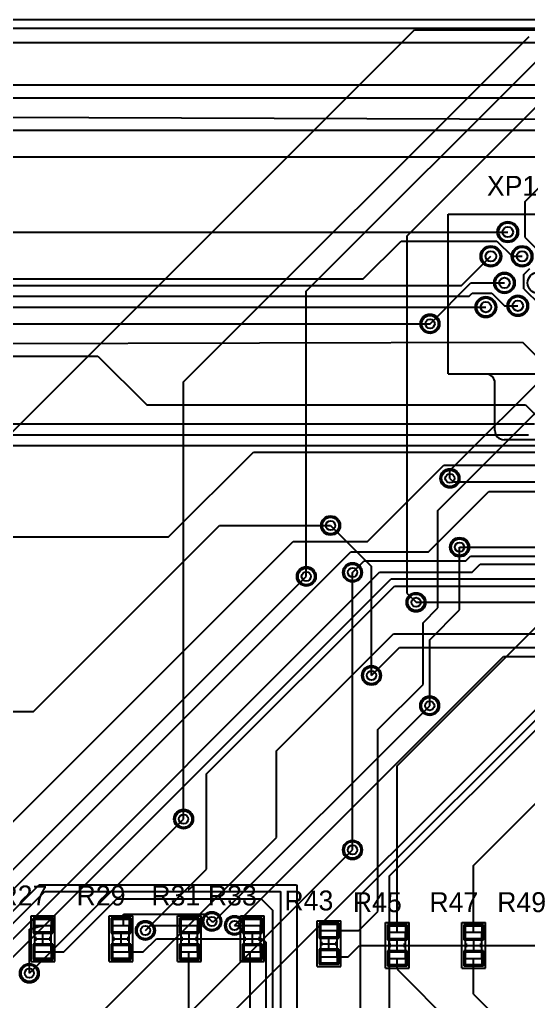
# Model space of a CAD drawing. Header units: millimetres. Extents: x 26 to 338, y 26 to 225.
# Drawn here: x 130.6 to 169.4, y 149.5 to 224.5 of the extents above; entities that cross this region are included whole.
import ezdxf

# ---------------------------------------------------------------- set-up
doc = ezdxf.new("R2010")
doc.units = ezdxf.units.MM
for name, color, linetype in [('BottomLayer', 5, 'Continuous'), ('BottomSolder', 6, 'Continuous'), ('Mechanical13', 56, 'Continuous'), ('Mechanical15', 56, 'Continuous'), ('MultiLayer', 9, 'Continuous'), ('PadHoleLayer', 156, 'Continuous'), ('TopLayer', 1, 'Continuous'), ('TopOverlay', 2, 'Continuous'), ('TopPaste', 8, 'Continuous'), ('TopSolder', 216, 'Continuous'), ('ViaHoleLayer', 16, 'Continuous')]:
    doc.layers.add(name, color=color, linetype=linetype)

msp = doc.modelspace()

# ---------------------------------------------------------------- linework, layer by layer
at = {"layer": 'BottomLayer'}
for p, q in [((90.83, 223.876), (229.718, 223.876)), ((96.469, 222.783), (173.389, 222.783)), ((129.923, 219.555), (173.274, 219.555)), ((95.072, 218.567), (174.117, 218.567)), ((117.907, 217.119), (173.685, 216.916)), ((123.292, 216.078), (177.228, 216.078)), ((119.736, 214.046), (184.582, 214.046)), ((169.164, 210.642), (171.567, 213.046)), ((169.164, 207.9), (169.164, 210.642)), ((110.642, 208.305), (167.843, 208.305)), ((169.164, 207.9), (170.602, 206.462)), ((156.794, 204.724), (159.69, 207.62)), ((159.69, 207.62), (167.006, 207.62)), ((167.006, 207.62), (168.174, 206.451)), ((164.313, 204.216), (166.548, 206.451)), ((168.174, 206.451), (168.935, 206.451)), ((169.078, 205.07), (169.519, 205.511)), ((169.078, 203.973), (169.078, 205.07)), ((83.261, 204.724), (156.794, 204.724)), ((87.046, 204.216), (164.313, 204.216)), ((100.051, 203.403), (164.887, 203.403)), ((164.887, 203.403), (165.125, 203.642)), ((165.125, 203.642), (166.613, 203.642)), ((166.613, 203.642), (167.588, 202.667)), ((169.078, 203.973), (170.307, 202.744)), ((100.66, 202.565), (166.167, 202.565)), ((167.588, 202.667), (168.605, 202.667)), ((105.08, 201.295), (161.9, 201.295)), ((78.562, 199.644), (168.961, 199.898)), ((168.961, 199.898), (170.155, 198.704)), ((80.086, 198.831), (136.525, 198.831)), ((136.525, 198.831), (140.259, 195.097)), ((140.259, 195.097), (169.189, 195.097)), ((169.189, 195.097), (170.764, 193.523)), ((90.399, 193.65), (169.873, 193.65)), ((69.113, 192.811), (169.425, 192.811)), ((73.727, 191.989), (173.838, 191.989)), ((141.935, 185.014), (148.407, 191.485)), ((148.407, 191.485), (174.121, 191.485)), ((157.124, 184.658), (162.966, 190.5)), ((162.966, 190.5), (177.114, 190.5)), ((163.424, 189.484), (163.703, 189.205)), ((163.703, 189.205), (177.932, 189.205)), ((161.773, 183.871), (166.387, 188.485)), ((166.387, 188.485), (176.554, 188.485)), ((131.623, 171.679), (145.821, 185.877)), ((145.821, 185.877), (154.305, 185.877)), ((95.758, 185.014), (141.935, 185.014)), ((122.225, 155.448), (151.435, 184.658)), ((151.435, 184.658), (157.124, 184.658)), ((124.856, 152.872), (155.854, 183.871)), ((155.854, 183.871), (161.773, 183.871)), ((164.16, 184.226), (210.676, 184.226)), ((155.981, 182.296), (156.878, 183.192)), ((156.878, 183.192), (164.648, 183.192)), ((164.648, 183.192), (164.993, 183.536)), ((164.993, 183.536), (212.009, 183.536)), ((98.577, 122.86), (158.039, 182.321)), ((158.039, 182.321), (165.125, 182.321)), ((165.125, 182.321), (165.735, 182.931)), ((165.735, 182.931), (219.431, 182.931)), ((116.154, 139.04), (158.928, 181.813)), ((124.054, 153.594), (152.451, 181.991)), ((158.928, 181.813), (177.931, 181.813)), ((144.831, 166.903), (159.182, 181.254)), ((159.182, 181.254), (179.213, 181.254)), ((160.833, 180.01), (180.086, 180.01)), ((150.165, 168.656), (159.11, 177.601)), ((159.11, 177.601), (184.791, 177.601)), ((157.429, 174.422), (159.563, 176.555)), ((159.563, 176.555), (194.107, 176.555)), ((146.964, 155.321), (167.513, 175.87)), ((167.513, 175.87), (192.98, 175.87)), ((146.431, 148.285), (173.381, 175.235)), ((156.591, 157.645), (173.571, 174.625)), ((158.801, 159.106), (173.685, 173.99)), ((145.39, 155.626), (161.874, 172.11)), ((107.036, 171.679), (131.623, 171.679)), ((150.165, 162.027), (150.165, 168.656)), ((144.831, 159.614), (144.831, 166.903)), ((131.293, 151.663), (143.078, 163.449)), ((120.472, 132.334), (150.165, 162.027)), ((137.693, 142.799), (155.981, 161.087)), ((140.157, 154.94), (144.831, 159.614)), ((158.801, 131.089), (158.801, 159.106)), ((156.591, 131.089), (156.591, 157.645)), ((145.237, 155.626), (145.39, 155.626))]:
    msp.add_line(p, q, dxfattribs=at)
for centre, radius in [((167.843, 208.305), 0.7), ((166.548, 206.451), 0.7), ((168.935, 206.451), 0.7), ((167.589, 204.419), 0.7), ((168.605, 202.667), 0.7), ((166.167, 202.565), 0.7), ((161.9, 201.295), 0.635), ((163.424, 189.484), 0.635), ((154.305, 185.877), 0.635), ((164.16, 184.226), 0.635), ((152.451, 181.991), 0.635), ((155.981, 182.296), 0.635), ((160.833, 180.01), 0.635), ((157.429, 174.422), 0.635), ((161.874, 172.11), 0.635), ((143.078, 163.449), 0.635), ((155.981, 161.087), 0.635), ((145.237, 155.626), 0.635), ((140.157, 154.94), 0.635), ((146.964, 155.321), 0.635), ((131.293, 151.663), 0.635)]:
    msp.add_circle(centre, radius, dxfattribs=at)
at = {"layer": 'BottomSolder'}
for centre, radius in [((167.843, 208.305), 0.802), ((166.548, 206.451), 0.802), ((168.935, 206.451), 0.802), ((167.589, 204.419), 0.802), ((170.155, 204.419), 0.802), ((166.167, 202.565), 0.802), ((168.605, 202.667), 0.802), ((161.9, 201.295), 0.737), ((163.424, 189.484), 0.737), ((154.305, 185.877), 0.737), ((164.16, 184.226), 0.737), ((152.451, 181.991), 0.737), ((155.981, 182.296), 0.737), ((160.833, 180.01), 0.737), ((157.429, 174.422), 0.737), ((161.874, 172.11), 0.737), ((143.078, 163.449), 0.737), ((155.981, 161.087), 0.737), ((145.237, 155.626), 0.737), ((146.964, 155.321), 0.737), ((140.157, 154.94), 0.737), ((131.293, 151.663), 0.737)]:
    msp.add_circle(centre, radius, dxfattribs=at)
at = {"layer": 'Mechanical13'}
for p, q in [((131.706, 153.305), (131.706, 155.305)), ((131.706, 155.305), (132.956, 155.305)), ((132.956, 153.305), (132.956, 155.305)), ((137.675, 153.305), (137.675, 155.305)), ((137.675, 155.305), (138.925, 155.305)), ((138.925, 153.305), (138.925, 155.305)), ((142.882, 153.305), (142.882, 155.305)), ((142.882, 155.305), (144.132, 155.305)), ((144.132, 153.305), (144.132, 155.305)), ((147.708, 153.305), (147.708, 155.305)), ((147.708, 155.305), (148.958, 155.305)), ((148.958, 153.305), (148.958, 155.305)), ((153.55, 152.924), (153.55, 154.924)), ((153.55, 154.924), (154.8, 154.924)), ((154.8, 152.924), (154.8, 154.924)), ((158.773, 152.797), (158.773, 154.797)), ((158.773, 154.797), (160.023, 154.797)), ((160.023, 152.797), (160.023, 154.797)), ((164.615, 152.797), (164.615, 154.797)), ((164.615, 154.797), (165.865, 154.797)), ((165.865, 152.797), (165.865, 154.797)), ((131.706, 153.305), (132.956, 153.305)), ((137.675, 153.305), (138.925, 153.305)), ((142.882, 153.305), (144.132, 153.305)), ((147.708, 153.305), (148.958, 153.305)), ((153.55, 152.924), (154.8, 152.924)), ((158.773, 152.797), (160.023, 152.797)), ((164.615, 152.797), (165.865, 152.797))]:
    msp.add_line(p, q, dxfattribs=at)
at = {"layer": 'Mechanical15'}
for p, q in [((131.431, 152.555), (131.431, 156.055)), ((131.431, 156.055), (133.231, 156.055)), ((133.231, 152.555), (133.231, 156.055)), ((137.4, 152.555), (137.4, 156.055)), ((137.4, 156.055), (139.2, 156.055)), ((139.2, 152.555), (139.2, 156.055)), ((142.607, 152.555), (142.607, 156.055)), ((142.607, 156.055), (144.407, 156.055)), ((144.407, 152.555), (144.407, 156.055)), ((147.433, 152.555), (147.433, 156.055)), ((147.433, 156.055), (149.233, 156.055)), ((149.233, 152.555), (149.233, 156.055)), ((153.275, 152.174), (153.275, 155.674)), ((153.275, 155.674), (155.075, 155.674)), ((155.075, 152.174), (155.075, 155.674)), ((158.498, 152.047), (158.498, 155.547)), ((158.498, 155.547), (160.298, 155.547)), ((160.298, 152.047), (160.298, 155.547)), ((164.34, 152.047), (164.34, 155.547)), ((164.34, 155.547), (166.14, 155.547)), ((166.14, 152.047), (166.14, 155.547)), ((132.331, 153.805), (132.331, 154.805)), ((138.3, 153.805), (138.3, 154.805)), ((143.507, 153.805), (143.507, 154.805)), ((148.333, 153.805), (148.333, 154.805)), ((131.831, 154.305), (132.831, 154.305)), ((137.8, 154.305), (138.8, 154.305)), ((143.007, 154.305), (144.007, 154.305)), ((147.833, 154.305), (148.833, 154.305)), ((153.675, 153.924), (154.675, 153.924)), ((154.175, 153.424), (154.175, 154.424)), ((158.898, 153.797), (159.898, 153.797)), ((159.398, 153.297), (159.398, 154.297)), ((164.74, 153.797), (165.74, 153.797)), ((165.24, 153.297), (165.24, 154.297)), ((131.431, 152.555), (133.231, 152.555)), ((137.4, 152.555), (139.2, 152.555)), ((142.607, 152.555), (144.407, 152.555)), ((147.433, 152.555), (149.233, 152.555)), ((153.275, 152.174), (155.075, 152.174)), ((158.498, 152.047), (160.298, 152.047)), ((164.34, 152.047), (166.14, 152.047))]:
    msp.add_line(p, q, dxfattribs=at)
at = {"layer": 'MultiLayer'}
for centre, radius in [((167.843, 208.305), 0.7), ((166.548, 206.451), 0.7), ((168.935, 206.451), 0.7), ((167.589, 204.419), 0.7), ((168.605, 202.667), 0.7), ((166.167, 202.565), 0.7), ((161.9, 201.295), 0.635), ((163.424, 189.484), 0.635), ((154.305, 185.877), 0.635), ((164.16, 184.226), 0.635), ((152.451, 181.991), 0.635), ((155.981, 182.296), 0.635), ((160.833, 180.01), 0.635), ((157.429, 174.422), 0.635), ((161.874, 172.11), 0.635), ((143.078, 163.449), 0.635), ((155.981, 161.087), 0.635), ((145.237, 155.626), 0.635), ((140.157, 154.94), 0.635), ((146.964, 155.321), 0.635), ((131.293, 151.663), 0.635)]:
    msp.add_circle(centre, radius, dxfattribs=at)
at = {"layer": 'PadHoleLayer'}
for centre in [(167.843, 208.305), (166.548, 206.451), (168.935, 206.451), (167.589, 204.419), (166.167, 202.565), (168.605, 202.667)]:
    msp.add_circle(centre, 0.4, dxfattribs=at)
at = {"layer": 'TopLayer'}
for p, q in [((25.654, 224.536), (338.328, 224.536)), ((126.721, 189.763), (160.706, 223.749)), ((160.706, 223.749), (203.81, 223.749)), ((143.078, 196.85), (169.469, 223.241)), ((152.451, 203.784), (171.399, 222.733)), ((160.147, 208.026), (172.695, 220.574)), ((160.147, 180.696), (160.147, 208.026)), ((161.9, 201.295), (165.024, 204.419)), ((165.024, 204.419), (167.589, 204.419)), ((152.451, 181.991), (152.451, 203.784)), ((163.424, 190.09), (172.491, 199.157)), ((143.078, 163.449), (143.078, 196.85)), ((162.49, 187.02), (170.282, 194.811)), ((163.424, 189.484), (163.424, 190.09)), ((162.49, 179.578), (162.49, 187.02)), ((154.305, 185.877), (157.429, 182.753)), ((164.16, 179.432), (164.16, 184.226)), ((157.429, 174.422), (157.429, 182.753)), ((155.981, 161.087), (155.981, 182.296)), ((160.147, 180.696), (160.833, 180.01)), ((159.385, 167.513), (171.186, 179.314)), ((161.366, 178.454), (162.49, 179.578)), ((161.874, 177.146), (164.16, 179.432)), ((161.366, 173.736), (161.366, 178.454)), ((161.874, 172.11), (161.874, 177.146)), ((157.912, 170.282), (161.366, 173.736)), ((165.227, 159.911), (177.423, 172.107)), ((157.912, 156.372), (157.912, 170.282)), ((159.385, 154.797), (159.385, 167.513)), ((165.227, 154.797), (165.227, 159.911)), ((127.787, 154.178), (132.033, 158.424)), ((132.033, 158.424), (151.71, 158.424)), ((151.71, 158.424), (151.762, 158.372)), ((151.762, 135.614), (151.762, 158.372)), ((127.854, 153.305), (132.469, 157.92)), ((132.469, 157.92), (150.462, 157.92)), ((150.462, 157.92), (150.492, 157.889)), ((150.492, 135.614), (150.492, 157.889)), ((133.925, 153.305), (137.969, 157.349)), ((137.969, 157.349), (149, 157.349)), ((149, 157.349), (149.885, 156.464)), ((138.481, 156.185), (144.678, 156.185)), ((138.481, 155.305), (138.481, 156.185)), ((144.678, 156.185), (145.237, 155.626)), ((149.885, 137.798), (149.885, 156.464)), ((156.464, 154.924), (157.912, 156.372)), ((131.293, 155.026), (132.331, 155.305)), ((132.981, 155.78), (131.681, 155.78)), ((131.681, 155.78), (131.681, 154.83)), ((132.981, 154.83), (132.981, 155.78)), ((138.95, 155.78), (137.65, 155.78)), ((137.65, 155.78), (137.65, 154.83)), ((138.3, 155.305), (138.481, 155.305)), ((138.95, 154.83), (138.95, 155.78)), ((140.157, 154.94), (140.522, 155.305)), ((140.522, 155.305), (143.507, 155.305)), ((144.157, 155.78), (142.857, 155.78)), ((142.857, 155.78), (142.857, 154.83)), ((144.157, 154.83), (144.157, 155.78)), ((146.964, 155.321), (146.98, 155.305)), ((146.98, 155.305), (148.333, 155.305)), ((148.983, 155.78), (147.683, 155.78)), ((147.683, 155.78), (147.683, 154.83)), ((148.983, 154.83), (148.983, 155.78)), ((154.825, 155.399), (153.525, 155.399)), ((153.525, 155.399), (153.525, 154.449)), ((154.825, 154.449), (154.825, 155.399)), ((131.293, 151.663), (131.293, 155.026)), ((131.681, 154.83), (132.981, 154.83)), ((137.65, 154.83), (138.95, 154.83)), ((142.857, 154.83), (144.157, 154.83)), ((147.683, 154.83), (148.983, 154.83)), ((154.175, 154.924), (156.464, 154.924)), ((160.048, 155.272), (158.748, 155.272)), ((158.748, 155.272), (158.748, 154.322)), ((159.385, 154.797), (159.398, 154.797)), ((160.048, 154.322), (160.048, 155.272)), ((165.89, 155.272), (164.59, 155.272)), ((164.59, 155.272), (164.59, 154.322)), ((165.227, 154.797), (165.24, 154.797)), ((165.89, 154.322), (165.89, 155.272)), ((139.997, 153.305), (140.997, 154.305)), ((140.997, 154.305), (149.098, 154.305)), ((149.098, 154.305), (149.377, 154.026)), ((149.377, 139.551), (149.377, 154.026)), ((153.525, 154.449), (154.825, 154.449)), ((155.642, 152.924), (156.515, 153.797)), ((156.515, 153.797), (171.933, 153.797)), ((158.748, 154.322), (160.048, 154.322)), ((164.59, 154.322), (165.89, 154.322)), ((132.981, 153.78), (131.681, 153.78)), ((131.681, 153.78), (131.681, 152.83)), ((132.331, 153.305), (133.925, 153.305)), ((132.981, 152.83), (132.981, 153.78)), ((138.95, 153.78), (137.65, 153.78)), ((137.65, 153.78), (137.65, 152.83)), ((138.3, 153.305), (139.997, 153.305)), ((138.95, 152.83), (138.95, 153.78)), ((144.157, 153.78), (142.857, 153.78)), ((142.857, 153.78), (142.857, 152.83)), ((143.485, 153.305), (143.507, 153.305)), ((143.485, 135.332), (143.485, 153.305)), ((144.157, 152.83), (144.157, 153.78)), ((148.983, 153.78), (147.683, 153.78)), ((147.683, 153.78), (147.683, 152.83)), ((148.158, 153.305), (148.333, 153.305)), ((148.158, 147.345), (148.158, 153.305)), ((148.983, 152.83), (148.983, 153.78)), ((154.825, 153.399), (153.525, 153.399)), ((153.525, 153.399), (153.525, 152.449)), ((154.825, 152.449), (154.825, 153.399)), ((160.048, 153.272), (158.748, 153.272)), ((158.748, 153.272), (158.748, 152.322)), ((160.048, 152.322), (160.048, 153.272)), ((165.89, 153.272), (164.59, 153.272)), ((164.59, 153.272), (164.59, 152.322)), ((165.89, 152.322), (165.89, 153.272)), ((131.681, 152.83), (132.981, 152.83)), ((137.65, 152.83), (138.95, 152.83)), ((142.857, 152.83), (144.157, 152.83)), ((147.683, 152.83), (148.983, 152.83)), ((153.525, 152.449), (154.825, 152.449)), ((154.175, 152.924), (155.642, 152.924)), ((158.748, 152.322), (160.048, 152.322)), ((159.385, 152.797), (159.398, 152.797)), ((159.385, 151.968), (159.385, 152.797)), ((164.59, 152.322), (165.89, 152.322)), ((165.227, 152.797), (165.24, 152.797)), ((165.227, 150.063), (165.227, 152.797)), ((159.385, 151.968), (175.235, 136.119)), ((165.227, 150.063), (179.908, 135.382))]:
    msp.add_line(p, q, dxfattribs=at)
for centre, radius in [((167.843, 208.305), 0.7), ((166.548, 206.451), 0.7), ((168.935, 206.451), 0.7), ((167.589, 204.419), 0.7), ((168.605, 202.667), 0.7), ((166.167, 202.565), 0.7), ((161.9, 201.295), 0.635), ((163.424, 189.484), 0.635), ((154.305, 185.877), 0.635), ((164.16, 184.226), 0.635), ((152.451, 181.991), 0.635), ((155.981, 182.296), 0.635), ((160.833, 180.01), 0.635), ((157.429, 174.422), 0.635), ((161.874, 172.11), 0.635), ((143.078, 163.449), 0.635), ((155.981, 161.087), 0.635), ((145.237, 155.626), 0.635), ((140.157, 154.94), 0.635), ((146.964, 155.321), 0.635), ((131.293, 151.663), 0.635)]:
    msp.add_circle(centre, radius, dxfattribs=at)
at = {"layer": 'TopOverlay'}
for p, q in [((163.29, 209.662), (234.29, 209.662)), ((163.29, 197.462), (163.29, 209.662)), ((163.29, 197.462), (234.29, 197.462)), ((166.86, 193.132), (166.86, 196.762)), ((167.555, 192.462), (230.025, 192.462)), ((131.781, 154.155), (131.781, 154.455)), ((132.881, 154.155), (132.881, 154.455)), ((137.75, 154.155), (137.75, 154.455)), ((138.85, 154.155), (138.85, 154.455)), ((142.957, 154.155), (142.957, 154.455)), ((144.057, 154.155), (144.057, 154.455)), ((147.783, 154.155), (147.783, 154.455)), ((148.883, 154.155), (148.883, 154.455)), ((153.625, 153.774), (153.625, 154.074)), ((154.725, 153.774), (154.725, 154.074)), ((158.848, 153.647), (158.848, 153.947)), ((159.948, 153.647), (159.948, 153.947)), ((164.69, 153.647), (164.69, 153.947)), ((165.79, 153.647), (165.79, 153.947))]:
    msp.add_line(p, q, dxfattribs=at)
for centre, start, end in [((166.165, 196.762), 0, 90), ((167.555, 193.132), 180, 270)]:
    msp.add_arc(centre, 0.695, start, end, dxfattribs=at)
at = {"layer": 'TopPaste'}
for p, q in [((132.981, 155.78), (131.681, 155.78)), ((131.681, 155.78), (131.681, 154.83)), ((132.981, 154.83), (132.981, 155.78)), ((138.95, 155.78), (137.65, 155.78)), ((137.65, 155.78), (137.65, 154.83)), ((138.95, 154.83), (138.95, 155.78)), ((144.157, 155.78), (142.857, 155.78)), ((142.857, 155.78), (142.857, 154.83)), ((144.157, 154.83), (144.157, 155.78)), ((148.983, 155.78), (147.683, 155.78)), ((147.683, 155.78), (147.683, 154.83)), ((148.983, 154.83), (148.983, 155.78)), ((154.825, 155.399), (153.525, 155.399)), ((153.525, 155.399), (153.525, 154.449)), ((154.825, 154.449), (154.825, 155.399)), ((131.681, 154.83), (132.981, 154.83)), ((137.65, 154.83), (138.95, 154.83)), ((142.857, 154.83), (144.157, 154.83)), ((147.683, 154.83), (148.983, 154.83)), ((160.048, 155.272), (158.748, 155.272)), ((158.748, 155.272), (158.748, 154.322)), ((160.048, 154.322), (160.048, 155.272)), ((165.89, 155.272), (164.59, 155.272)), ((164.59, 155.272), (164.59, 154.322)), ((165.89, 154.322), (165.89, 155.272)), ((153.525, 154.449), (154.825, 154.449)), ((158.748, 154.322), (160.048, 154.322)), ((164.59, 154.322), (165.89, 154.322)), ((132.981, 153.78), (131.681, 153.78)), ((131.681, 153.78), (131.681, 152.83)), ((132.981, 152.83), (132.981, 153.78)), ((138.95, 153.78), (137.65, 153.78)), ((137.65, 153.78), (137.65, 152.83)), ((138.95, 152.83), (138.95, 153.78)), ((144.157, 153.78), (142.857, 153.78)), ((142.857, 153.78), (142.857, 152.83)), ((144.157, 152.83), (144.157, 153.78)), ((148.983, 153.78), (147.683, 153.78)), ((147.683, 153.78), (147.683, 152.83)), ((148.983, 152.83), (148.983, 153.78)), ((154.825, 153.399), (153.525, 153.399)), ((153.525, 153.399), (153.525, 152.449)), ((154.825, 152.449), (154.825, 153.399)), ((160.048, 153.272), (158.748, 153.272)), ((158.748, 153.272), (158.748, 152.322)), ((160.048, 152.322), (160.048, 153.272)), ((165.89, 153.272), (164.59, 153.272)), ((164.59, 153.272), (164.59, 152.322)), ((165.89, 152.322), (165.89, 153.272)), ((131.681, 152.83), (132.981, 152.83)), ((137.65, 152.83), (138.95, 152.83)), ((142.857, 152.83), (144.157, 152.83)), ((147.683, 152.83), (148.983, 152.83)), ((153.525, 152.449), (154.825, 152.449)), ((158.748, 152.322), (160.048, 152.322)), ((164.59, 152.322), (165.89, 152.322))]:
    msp.add_line(p, q, dxfattribs=at)
at = {"layer": 'TopSolder'}
for p, q in [((133.083, 155.882), (131.579, 155.882)), ((131.579, 155.882), (131.579, 154.728)), ((133.083, 154.728), (133.083, 155.882)), ((139.052, 155.882), (137.548, 155.882)), ((137.548, 155.882), (137.548, 154.728)), ((139.052, 154.728), (139.052, 155.882)), ((144.259, 155.882), (142.755, 155.882)), ((142.755, 155.882), (142.755, 154.728)), ((144.259, 154.728), (144.259, 155.882)), ((149.085, 155.882), (147.581, 155.882)), ((147.581, 155.882), (147.581, 154.728)), ((149.085, 154.728), (149.085, 155.882)), ((154.927, 155.501), (153.423, 155.501)), ((153.423, 155.501), (153.423, 154.347)), ((154.927, 154.347), (154.927, 155.501)), ((160.15, 155.374), (158.646, 155.374)), ((158.646, 155.374), (158.646, 154.22)), ((160.15, 154.22), (160.15, 155.374)), ((165.992, 155.374), (164.488, 155.374)), ((164.488, 155.374), (164.488, 154.22)), ((165.992, 154.22), (165.992, 155.374)), ((131.579, 154.728), (133.083, 154.728)), ((137.548, 154.728), (139.052, 154.728)), ((142.755, 154.728), (144.259, 154.728)), ((147.581, 154.728), (149.085, 154.728)), ((133.083, 153.882), (131.579, 153.882)), ((131.579, 153.882), (131.579, 152.728)), ((133.083, 152.728), (133.083, 153.882)), ((139.052, 153.882), (137.548, 153.882)), ((137.548, 153.882), (137.548, 152.728)), ((139.052, 152.728), (139.052, 153.882)), ((144.259, 153.882), (142.755, 153.882)), ((142.755, 153.882), (142.755, 152.728)), ((144.259, 152.728), (144.259, 153.882)), ((149.085, 153.882), (147.581, 153.882)), ((147.581, 153.882), (147.581, 152.728)), ((149.085, 152.728), (149.085, 153.882)), ((153.423, 154.347), (154.927, 154.347)), ((158.646, 154.22), (160.15, 154.22)), ((164.488, 154.22), (165.992, 154.22)), ((154.927, 153.501), (153.423, 153.501)), ((153.423, 153.501), (153.423, 152.347)), ((154.927, 152.347), (154.927, 153.501)), ((160.15, 153.374), (158.646, 153.374)), ((158.646, 153.374), (158.646, 152.22)), ((160.15, 152.22), (160.15, 153.374)), ((165.992, 153.374), (164.488, 153.374)), ((164.488, 153.374), (164.488, 152.22)), ((165.992, 152.22), (165.992, 153.374)), ((131.579, 152.728), (133.083, 152.728)), ((137.548, 152.728), (139.052, 152.728)), ((142.755, 152.728), (144.259, 152.728)), ((147.581, 152.728), (149.085, 152.728)), ((153.423, 152.347), (154.927, 152.347)), ((158.646, 152.22), (160.15, 152.22)), ((164.488, 152.22), (165.992, 152.22))]:
    msp.add_line(p, q, dxfattribs=at)
for centre, radius in [((167.843, 208.305), 0.802), ((166.548, 206.451), 0.802), ((168.935, 206.451), 0.802), ((167.589, 204.419), 0.802), ((170.155, 204.419), 0.802), ((166.167, 202.565), 0.802), ((168.605, 202.667), 0.802), ((161.9, 201.295), 0.737), ((163.424, 189.484), 0.737), ((154.305, 185.877), 0.737), ((164.16, 184.226), 0.737), ((152.451, 181.991), 0.737), ((155.981, 182.296), 0.737), ((160.833, 180.01), 0.737), ((157.429, 174.422), 0.737), ((161.874, 172.11), 0.737), ((143.078, 163.449), 0.737), ((155.981, 161.087), 0.737), ((145.237, 155.626), 0.737), ((146.964, 155.321), 0.737), ((140.157, 154.94), 0.737), ((131.293, 151.663), 0.737)]:
    msp.add_circle(centre, radius, dxfattribs=at)
at = {"layer": 'ViaHoleLayer'}
for centre in [(161.9, 201.295), (163.424, 189.484), (154.305, 185.877), (164.16, 184.226), (152.451, 181.991), (155.981, 182.296), (160.833, 180.01), (157.429, 174.422), (161.874, 172.11), (143.078, 163.449), (155.981, 161.087), (140.157, 154.94), (145.237, 155.626), (146.964, 155.321), (131.293, 151.663)]:
    msp.add_circle(centre, 0.356, dxfattribs=at)

# ---------------------------------------------------------------- texts
at = {"layer": 'TopOverlay'}
for s, p in [('XP1', (166.243, 211.074)), ('R27', (128.93, 156.845)), ('R29', (134.899, 156.845)), ('R31', (140.614, 156.845)), ('R33', (144.932, 156.845)), ('R43', (150.774, 156.464)), ('R45', (156.007, 156.337)), ('R47', (161.849, 156.337)), ('R49', (167.03, 156.337))]:
    msp.add_text(s, height=1.524, dxfattribs=at).set_placement(p)

doc.saveas('drawing.dxf')
